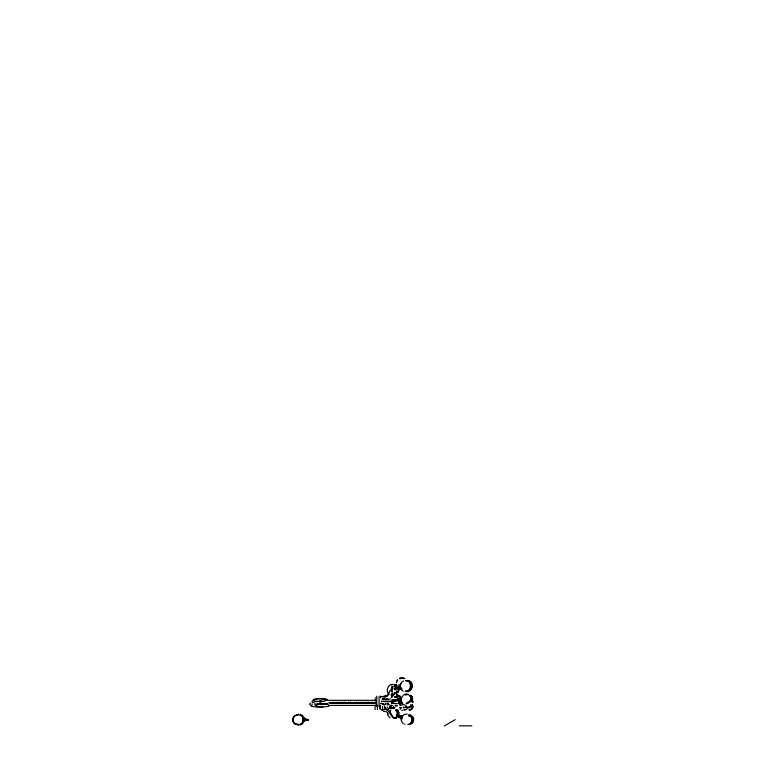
<?xml version="1.0" encoding="UTF-8"?>
<svg xmlns="http://www.w3.org/2000/svg" width="765" height="765" viewBox="0 0 765 765"><rect width="100%" height="100%" fill="white"/><g stroke="black" fill="none" stroke-linecap="round" stroke-linejoin="round"><path stroke-width="1.15" d="M397.408 713.649L397.255 711.804L395.62 710.293M393.42 695.375L393.478 694.457M398.814 690.279L398.861 688.194L398.087 688.194M298.618 714.08L294.458 715.772L293.244 718.985A10.567 10.567 0 0 0 293.244 720.391L293.291 721.079M393.87 701.333L393.535 701.964M304.04 719.683L302.768 723.652L300.205 725.105M391.259 690.413L392.005 691.235M395.132 717.073L395.065 717.78A4.361 1.511 63.1 0 1 393.707 718.163L393.296 717.866A10.567 3.653 63.1 0 1 392.56 717.264L388.467 711.326L390.743 710.216L390.198 712.119L392.799 716.614A16.247 5.623 63.1 0 0 393.918 717.608M396.566 717.073L396.509 717.78A4.361 1.511 63.1 0 1 395.142 718.163L394.73 717.866M393.42 701.582L393.239 700.97M391.164 689.514L392.072 686.387M391.785 689.514L392.426 686.903M392.579 689.609L392.541 686.913M401.788 701.744C398.603 706.984 401.51 690.393 408.51 694.658M412.058 720.601L411.876 718.153L410.183 716.174L408.395 715.925L408.797 714.606L411.207 716.652A4.361 3.796 16.7 0 1 412.172 720.152L411.953 720.821A10.567 9.199 16.7 0 1 411.465 721.95L411.168 722.476M413.492 720.601L412.545 716.996L410.117 715.925M412.794 702.079L412.718 702.681M297.155 724.407C302.07 724.78 290.872 724.12 293.177 720.056A2.955 2.955 0 0 1 293.167 719.32C291.102 714.998 302.653 714.587 296.734 714.998M410.862 704.747L410.805 705.215A10.567 6.665 37.5 0 1 410.604 706.133M412.297 704.747L412.239 705.215A10.567 6.665 37.5 0 1 412.048 706.133M393.793 707.998L393.879 707.3M303.428 720.946L303.6 719.683M400.745 699.124L400.478 696.303L398.23 695.165M412.679 707.357L412.641 707.654A3.519 3.28 46 0 1 410.241 709.891M403.633 681.013C399.34 682.581 399.101 689.38 403.241 691.264M332.957 702.194L332.785 702.681M334.907 702.194L334.716 702.939M336.858 702.194L336.638 702.978L336.036 702.748M338.809 702.194L338.618 702.939L337.948 702.719M340.76 702.194L340.568 702.939M342.71 702.194L342.586 702.672M342.787 702.28L342.491 702.978L341.888 702.748M344.661 702.194L344.489 702.681M344.738 702.28L344.393 702.987L343.801 702.719M348.563 702.194L348.448 702.672M348.639 702.28L348.352 702.978L347.74 702.748M350.513 702.194L350.341 702.681M350.59 702.28L350.246 702.987L349.662 702.719M354.415 702.194L354.205 702.978L353.602 702.748M356.366 702.194L356.184 702.939L355.515 702.719M358.326 702.194L358.135 702.939L357.504 702.748M360.277 702.194L360.057 702.978L359.454 702.748M362.228 702.194L362.036 702.939L361.367 702.719M364.178 702.194L363.987 702.939L363.356 702.748M366.129 702.194L366.005 702.672M366.196 702.28L365.909 702.978L365.307 702.748M368.08 702.194L367.908 702.681M368.147 702.28C368.261 703.733 366.645 701.983 367.535 703.427M371.981 702.194L371.857 702.672M372.058 702.28L371.761 702.978L371.159 702.748M374.009 702.28L373.664 702.987M397.57 698.952L398.575 700.874L400.401 700.855M399.368 699.535L399.866 698.741L401.233 698.722M399.081 700.683L399.005 702.538M392.933 702.04L392.99 701.276M401.472 688.156L399.196 687.716L399.148 686.119L400.372 685.163M399.961 686.473L400.009 687.639L400.87 687.534M411.723 687.018L411.771 686.215A10.567 9.199 -72.2 0 0 411.742 684.838L411.302 682.868L409.524 681.06M397.991 699.124L398.775 700.444L400.544 700.166L400.363 699.105L399.081 698.588M400.975 700.338L400.755 698.808L399.043 698.12M404.704 723.996L404.857 724.512M398.584 715.763L398.814 712.598L397.408 709.614M304.747 719.683L304.26 720.534L303.284 720.534M302.529 718.278L304.585 718.278L305.455 719.683L304.585 721.099L302.959 721.099M305.455 719.683L304.48 720.659L303.504 719.683M397.446 698.866L396.557 699.793L394.912 700.013M314.96 703.475C313.574 705.779 318.106 706.238 317.265 703.819M324.896 700.989L325.613 700.319L375.845 700.319M392.923 701.735L393.143 700.979M396.385 682.715L397.542 680.056M386.755 696.293L388.888 693.96M410.604 706.133L410.423 706.621M412.039 706.133L410.537 707.692L408.032 707.577M400.85 683.499L400.363 685.01M394.051 693.932L393.468 695.251M409.877 715.801L410.231 714.606L412.651 716.652A4.361 3.796 16.7 0 1 413.607 720.152L413.301 721.137A16.247 14.133 16.7 0 1 412.507 722.81L410.537 724.379M396.662 692.296L396.949 691.522M398.096 692.296L398.393 691.522M390.112 690.489L387.587 695.538L381.161 696.781M389.901 706.105L389.548 707.778L390.8 708.572M390.293 706.372L390.351 708.036L391.929 707.367M396.815 716.47L397.37 712.598L395.974 709.614M402.084 716.633L401.09 720.114L403.232 723.776M398.144 713.181L398.546 710.322M395.668 717.474L394.903 718.115L393.908 717.58M397.111 717.474L396.337 718.115L395.352 717.58A16.247 5.623 63.1 0 1 395.103 717.398M399.646 702.815L399.454 703.877M400.363 703.771L400.544 702.719L398.775 702.433M400.755 704.077L400.975 702.547L398.575 702.012M402.189 716.423L404.312 714.405L407.229 714.07M402.734 677.972L405.001 678.679M391.173 694.687L391.46 694.171M391.412 706.937L391.231 706.391M397.255 691.072L396.251 692.354M396.825 714.931L397.14 714.414M398.269 714.931L398.881 712.598L397.685 710.522M383.141 699.784L384.326 698.388M402.524 702.595L400.87 703.819M398.632 698.837L398.039 699.698L396.318 699.937L397.494 699.927M395.821 689.045L394.568 688.959M397.264 689.648L396.767 690.059M396.968 680.821L397.628 679.951M338.331 702.681L337.48 702.748M344.183 702.681L343.848 703.513M346.43 702.939L346.497 702.672M348.094 702.681L347.855 703.427M350.045 702.681L349.825 703.427M351.097 702.719L351.938 702.672M352.282 702.939L352.349 702.672M353.373 702.672L353.946 702.681M355.897 702.681L355.036 702.748M356.949 702.719L357.848 702.681M359.799 702.681L359.665 703.427M360.889 702.748L361.749 702.681M362.811 702.719L363.7 702.681M365.651 702.681L364.8 702.748M367.602 702.681L367.468 703.513M371.503 702.681L370.652 702.748M373.454 702.681L372.603 702.748M375.376 702.691L332.096 702.719M411.092 701.84L412.498 699.64L412.584 698.129M340.043 702.719L339.985 703.427M351.737 702.978L351.718 703.513M357.59 702.978L357.695 703.427M363.452 702.978L363.528 703.513M372.144 702.672L373.301 702.672M391.613 695.72L392.579 693.233M395.974 693.262L392.282 695.28M411.771 723.413L412.899 721.94A10.567 9.199 16.7 0 0 413.406 720.831M302.5 719.196L303.342 718.708L304.317 719.683L303.829 720.534L302.5 720.171M303.074 718.87L305.292 718.278L306.105 719.683L304.48 721.309L303.074 720.496M400.238 686.807L398.957 686.98M303.829 719.922L304.145 719.406M304.355 719.961L304.355 719.406M308.219 719.961C307.396 717.742 297.786 720.936 308.266 719.922L303.982 719.798M397.685 692.354L398.689 691.072L398.842 689.236M391.623 708.285L392.311 707.625L394.597 708.409M393.057 708.285L394.606 707.73M392.818 693.052L392.024 693.664L392.082 696.131M391.9 701.056L389.519 701.735L382.691 701.553M393.344 701.056L391.862 701.658M399.034 698.837L401.434 698.292M382.194 699.009L383.724 697.976L385.608 697.852M395.629 686.616L396.509 685.096A4.361 1.511 -63.1 0 0 395.142 684.713M400.372 709.289L400.095 709.117M385.923 703.704L385.484 704.068A3.519 3.184 33.4 0 0 384.929 704.68M382.07 710.044L382.663 710.073L382.529 706.411M382.299 709.509L381.63 709.977L381.811 709.518M387.386 709.509L386.717 709.977L386.899 709.518M387.559 709.767C385.885 710.207 388.438 710.599 387.578 709.566M393.449 701.696L397.896 700.501M400.019 702.012L399.005 703.924M388.955 708.572L392.282 707.606M402.084 717.044L401.118 717.704L399.081 716.308M391.584 684.962L392.216 684.56M388.505 703.867L387.549 704.422M392.732 701.964L393.411 700.74M391.125 689.361L392.942 688.739M398.967 687.477L397.446 688.127M398.575 686.501L399.464 686.186L398.861 686.999M396.968 688.089L398.135 687.419M397.312 688.72L398.431 688.07M444.312 725.966L455.185 719.683M409.103 724.379L411.073 722.81A20.282 17.652 16.7 0 0 412.086 720.62M410.27 706.831L407.19 707.099L406.1 705.712L404.771 707.443L409.093 707.692L410.805 706.114A16.247 10.241 37.5 0 0 411.13 704.967M382.596 696.781L387.186 695.911M393.65 684.742L393.707 684.713A4.361 1.511 -63.1 0 1 395.065 685.096L393.994 686.769L395.314 687.257M394.243 685.048L395.39 684.866L396.356 687.974L395.849 687.601M395.687 685.048L396.825 684.866L397.274 686.329M399.952 700.271L397.398 700.587M399.34 687.63L397.877 687.582M299.373 724.398C304.355 723.633 304.355 715.734 299.373 714.969M405.45 695.079L408.338 694.39M383.772 709.757L385.034 709.136L383.982 709.691M402.505 715.724L401.166 716.843L402.094 718.756M401.931 717.866L400.325 717.092L401.979 716.968M402.247 718.641L400.65 718.756L399.722 716.843L401.07 715.724L402.572 716.336M388.4 704.642L387.033 705.024M389.548 699.134L390.58 698.818M393.879 708.027L394.826 707.807M401.319 700.931L399.598 702.27L400.745 703.857M407.057 691.168L408.338 690.508A4.361 3.796 -72.2 0 0 410.289 687.018L410.336 686.215A10.567 9.199 -72.2 0 0 410.308 684.838L409.141 681.816M302.959 718.278L303.772 718.058M303.992 718.842L304.967 718.842M313.344 699.468L319.646 698.522L325.995 699.478M314.788 699.468L316.557 699.009M314.788 701.744L321.08 701.017M324.503 701.132L319.646 701.859M325.995 703.398L323.279 704.106L316.012 704.106M327.43 703.398L318.355 704.163M322.964 706.487L317.475 707.214L311.126 706.258M328.96 706.248L322.562 707.214L316.213 706.258M343.887 702.987L343.332 702.748M345.895 703.427L346.086 702.672M349.739 702.987L349.184 702.748M369.906 702.672C370.164 701.591 370.059 703.743 369.17 702.719M310.514 703.14C307.597 704.632 312.904 707.051 312.187 703.819M400.745 699.028L399.598 700.616L401.319 701.945M400.64 699.937L401.166 700.95M395.62 692.583L394.281 692.746M391.89 707.816L392.789 707.635M401.921 677.972L402.878 677.79A4.361 2.467 89.7 0 1 403.7 678.019M399.837 715.782L401.721 716.461M402.227 688.969L400.43 688.978L398.221 687.878L398.584 688.462M394.998 705.703L395.849 705.894L395.333 705.693M396.433 705.703L397.284 705.894L396.767 705.693M395.983 700.654L394.826 700.74M399.923 686.951L398.498 687.094M391.9 701.83L389.519 701.151L382.691 701.333M406.684 680.649L408.806 680.84M392.455 684.159C387.836 684.474 385.464 691.206 388.955 694.314M385.436 711.517L383.533 711.469M392.005 699.908L392.091 699.583M329.409 702.911L333.358 702.672M398.345 700.52L398.871 700.463M400.458 705.435L399.971 705.712M393.44 706.583L393.659 706.248M328.912 702.806L375.032 702.672M382.347 699.134L384.566 699.019M383.791 699.134L384.872 699.047M317.446 698.78L324.723 698.78L327.43 699.478M319.808 701.524L321.644 701.4M325.383 704.498L319.732 704.498M409.724 707.309L412.249 706.114A16.247 10.241 37.5 0 0 412.574 704.967M399.368 687.544L397.666 687.544M394.941 692.765L395.725 692.746M396.528 703.781L397.284 703.647L396.767 703.446M392.005 705.215L391.24 705.349L392.091 705.54M387.147 703.829L388.563 703.867M394.807 700.023L395.706 700.023M313.679 702.566C309.404 702.834 314.578 697.756 314.396 701.888M377.834 705.406L328.577 705.406L327.85 703.819M401.893 717.235L400.497 716.996M459.296 725.842L471.852 725.842M398.68 716.958L398.928 716.269L397.331 714.845M400.391 716.958L398.795 716.183M373.157 702.681L376.093 702.911M373.588 702.672L375.605 702.729M334.936 703.035L330.021 702.653M398.967 686.492L400.449 686.769M319.646 701.017L322.447 701.218M319.311 701.457L321.147 701.582M321.08 701.859L314.788 701.132M323.499 703.915L327.458 704.584M383.437 703.829L380.444 703.437M391.221 695.423L392.282 696.466M390.953 701.151L393.344 701.83M401.654 710.216L402.562 710.303M406.97 691.244L407.917 691.675L410.117 690.613L411.78 688.385L412.106 686.358A16.247 14.133 -72.2 0 0 412.01 684.283C412.937 680.477 404.762 680.391 405.593 680.649L407.363 680.84M387.128 703.867L390.217 705.215M383.791 703.743L381.888 703.437M401.367 705.101L402.256 705.244M405.192 705.158L402.591 704.125L401.156 701.935M392.091 697.336L391.24 697.527M393.526 699.583L392.828 699.851M397.752 699.937L398.699 700.099L400.076 698.837L400.219 697.747L399.129 696.035M396.394 710.169L397.054 710.293M369.552 702.681L368.663 702.719M359.416 702.978L358.938 702.748M353.086 702.748L353.573 703.035M352.12 702.978L351.651 702.748M347.702 702.978L347.233 702.748M346.268 702.978L345.79 702.748M340.415 702.978L339.937 702.748M335.998 702.978L335.529 702.748M334.554 702.978L334.085 702.748M334.047 702.978L333.54 702.719M406.77 680.668L408.424 681.175M367.343 703.035L366.751 702.748M339.794 703.035L339.918 703.513M335.864 703.035L335.978 703.513M302.529 721.099L304.757 720.496L304.154 718.278M398.527 686.176L399.34 686.74M405.01 709.834L403.815 709.853L405.24 709.815A3.519 3.28 46 0 0 407.305 708.38M399.062 716.996L400.64 717.044L398.775 714.845M398.852 717.436C403.719 719.11 398.498 712.865 397.637 716.308M300.205 714.271L302.768 715.715L303.935 718.23M293.291 721.07L294.458 723.594L298.618 725.297M398.766 702.079L399.952 702.605M398.584 702.777L400.076 704.039M387.014 707.07L388.744 708.782M390.848 707.816L391.25 707.807M345.751 702.978L345.245 702.719M341.381 702.748L341.878 703.513M387.664 703.312L388.343 703.647M383.724 704.909L382.194 703.877M410.537 695.184L412.249 696.772A16.247 10.241 -37.5 0 1 412.612 698.12M410.872 695.634L411.713 696.054M409.093 695.184L410.805 696.772A16.247 10.241 -37.5 0 1 411.168 698.12M409.438 695.634L410.27 696.054M398.919 684.579L399.751 685.507M398.412 716.164L396.662 714.931M399.253 700.367L400.019 700.874M403.547 707.176C402.208 706.726 404.331 708.992 403.844 707.52M388.218 699.239C387.434 697.288 385.904 699.43 388.123 699.545M408.08 681.06L409.485 681.921L410.576 684.283A16.247 14.133 -72.2 0 1 410.7 686.348L410.346 688.385L408.673 690.613L406.483 691.675L405.221 691.206L409.782 690.508A4.361 3.796 -72.2 0 0 411.723 687.018M410.088 709.834L408.902 709.853L410.317 709.815A3.519 3.28 46 0 0 412.718 707.577L412.794 706.984A2.132 1.989 46 0 0 412.727 706.544M390.14 717.924L388.075 715.744L387.281 712.454M399.665 687.878L400.42 688.433M398.106 714.931L399.062 715.648L401.29 715.6L402.419 716.604M396.949 715.304L397.829 716.03M388.18 714.214L386.593 711.488M339.392 702.719L339.727 702.758M398.049 695.385L399.502 697.67L398.508 700.271L397.217 700.807L394.96 699.659M403.557 678.679L401.319 677.924C400.65 679.894 397.312 677.943 401.434 677.79A4.361 2.467 89.7 0 1 402.266 678.019M308.094 719.922L307.951 719.779M399.263 716.03L399.837 716.518M380.454 708.677L380.157 708.074M385.34 708.428L385.158 708.18A2.132 1.932 33.4 0 1 384.891 707.74L384.719 707.07M411.857 696.255L412.039 696.752A10.567 6.665 -37.5 0 1 412.249 697.661L412.297 698.139A4.361 2.744 -37.5 0 1 411.647 700.3M410.423 696.255L410.604 696.752A10.567 6.665 -37.5 0 1 410.805 697.661L410.862 698.139A4.361 2.744 -37.5 0 1 409.313 701.4C400.564 705.913 412.947 703.484 411.14 698.129M398.508 702.605L399.311 703.752M390.647 706.631L391.049 707.252M400.573 716.815L398.9 715.81L398.039 716.097M393.468 707.635L393.832 708.285M392.397 708.285C392.158 706.286 389.289 706.937 390.485 708.753M392.311 695.251L392.703 696.102M391.929 695.509L392.216 696.15M384.843 707.348L384.967 707.625A2.152 1.951 33.4 0 0 385.225 708.074L385.541 708.677A3.519 3.184 33.4 0 0 387.97 709.805M379.813 707.73L379.641 707.07A3.519 3.184 33.4 0 1 379.488 706.172M381.439 700.989L381.439 701.888M375.338 703.006L375.338 703.513M373.368 703.006L373.368 703.513M365.498 703.006L365.498 703.513M361.568 703.006L361.558 703.513M353.698 703.006L353.688 703.513M412.718 700.96L412.794 701.553A2.132 1.989 -46 0 1 412.727 701.993M412.718 705.865L412.794 706.468M396.92 694.314L396.939 694.591A2.132 0.555 -60.7 0 1 396.92 694.869L396.853 695.261A3.519 0.918 -60.7 0 1 395.897 697.546M380.549 696.188L380.549 697.728M380.549 705.12L380.549 706.688M380.186 705.636L380.186 709.566M379.115 696.188L379.115 706.688M377.441 705.636L377.441 709.566M376.791 696.188L376.791 706.688M375.787 697.527L375.787 698.053M375.787 701.438L375.787 703.982M375.099 698.981L375.099 700.558M375.099 705.378L375.099 709.566M396.758 694.094A3.519 0.918 -60.7 0 1 396.92 694.295M396.155 697.69A3.519 0.918 -60.7 0 0 397.111 695.404L397.178 695.022A2.152 0.564 -60.7 0 0 397.198 694.735L397.178 694.467A3.519 0.918 -60.7 0 0 396.748 694.247M412.804 701.553A2.152 2.008 -46 0 1 412.804 702.079M384.632 707.137A3.519 3.184 33.4 0 1 384.499 706.286M388.046 709.7A3.519 3.184 33.4 0 1 385.608 708.562M384.699 707.032A3.519 3.184 33.4 0 1 384.566 706.172M384.996 704.565A3.519 3.184 33.4 0 1 385.531 703.924M412.804 706.468A2.152 2.008 46 0 1 412.804 706.984M385.541 699.87A3.519 3.184 -33.4 0 1 387.09 698.904M411.101 722.562A4.361 3.796 16.7 0 1 410.327 723.413M409.199 724.044A4.361 3.796 16.7 0 1 407.802 724.312M293.215 720.42A16.247 16.247 0 0 1 293.301 718.306M295.625 724.493A4.361 4.361 0 0 1 293.33 721.194M293.167 720.056A2.993 2.993 0 0 1 293.167 719.31M383.848 709.652A3.519 3.184 33.4 0 1 382.079 709.528M391.259 691.015C391.938 693.482 393.334 689.437 391.259 691.015M394.597 689.236C395.228 691.665 396.624 687.687 394.597 689.236M394.597 696.963L395.849 696.991L394.597 696.963M396.031 696.963L397.284 696.991L396.031 696.963M399.913 707.797L401.185 707.855L399.913 707.797M391.384 703.025L392.512 703.169L391.384 703.025M392.828 703.025L393.956 703.169L392.828 703.025M394.721 703.504L395.849 703.647L394.721 703.504M392.751 686.941L392.216 686.874L392.751 686.941"/></g></svg>
